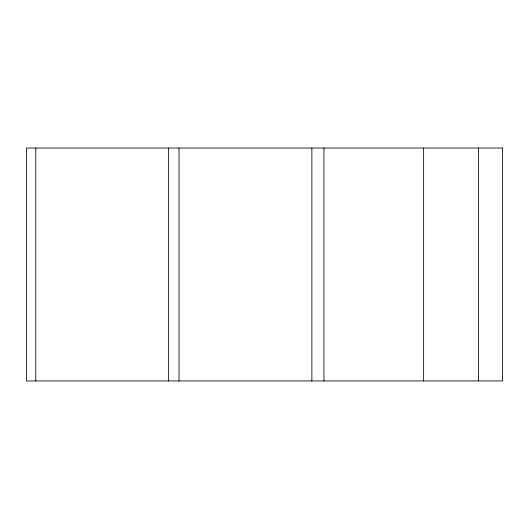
<?xml version="1.0" encoding="UTF-8"?>
<svg xmlns="http://www.w3.org/2000/svg" width="529" height="529" viewBox="0 0 529 529"><rect width="100%" height="100%" fill="white"/><g stroke="black" fill="none" stroke-linecap="round" stroke-linejoin="round"><path stroke-width="0.79" d="M478.401 148.034L478.401 380.966M423.63 148.034L423.63 380.966M323.946 148.034L323.946 380.966M311.872 148.034L311.872 380.966M179.033 148.034L179.033 380.966M168.632 148.034L168.632 380.966M35.793 148.034L35.793 380.966M502.55 148.034L26.45 148.034L26.45 380.966L502.55 380.966L502.55 148.034"/></g></svg>
